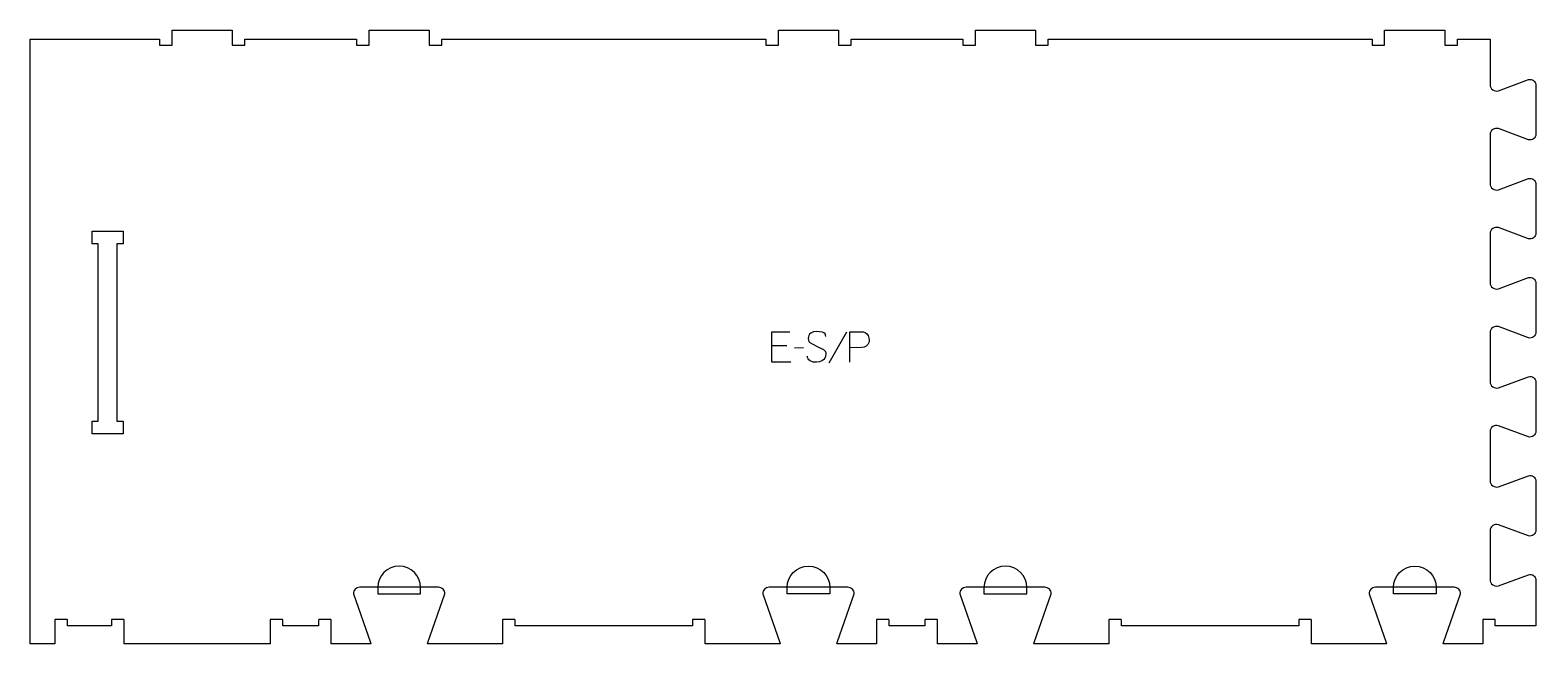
# Model space of a CAD drawing. Header units: millimetres. Extents: x -731 to 759, y -309 to 299.
import ezdxf

# ---------------------------------------------------------------- set-up
doc = ezdxf.new("R2010")
doc.units = ezdxf.units.MM
for name, color, linetype, true_color in [('1_ANYTOOL_1MMDEEP_LABELS_S', 2, 'Continuous', 0xffff00), ('3_ANYTOOL_CUTTHROUGH_INSID', 4, 'Continuous', 0x00ffff), ('4_ANYTOOL_CUTTHROUGH_OUTSI', 5, 'Continuous', 0x0000ff), ('5_ANYTOOL_HALF_MILL_9MM_IN', 3, 'Continuous', 0x00ff00)]:
    doc.layers.add(name, color=color, linetype=linetype, true_color=true_color)

msp = doc.modelspace()

# ---------------------------------------------------------------- linework, layer by layer
at = {"layer": '1_ANYTOOL_1MMDEEP_LABELS_S'}
for p, q in [((17.7, -13.9), (3, -13.9)), ((76.7, -0.5), (59.5, -31.2)), ((34.2, -16.1), (25.4, -16.2))]:
    msp.add_line(p, q, dxfattribs=at)
for points in [[(56.4, -4.6), (56.2, -3.2), (55.6, -2.1), (54.5, -1.2), (53.1, -0.6), (47, 0.3), (44.1, -0.1), (41.4, -1.5), (40.3, -2.5), (39.5, -3.7), (39.1, -5.1), (38.9, -6.7), (39.1, -8.3), (39.6, -9.7), (40.5, -10.8), (47.9, -14.6), (54, -17.5), (55.1, -18.5), (55.9, -19.7), (56.3, -21.2), (56.1, -24.7), (55.4, -26.2), (54.5, -27.5), (53.2, -28.5), (50.2, -29.9), (47, -30.3), (43.8, -30), (40.9, -28.8), (39.7, -27.9), (38.9, -26.8), (38.4, -25.6), (38.2, -24.1)], [(21.9, -30), (3, -30), (3, 0), (20.8, 0)]]:
    msp.add_lwpolyline(points, dxfattribs=at)
msp.add_lwpolyline([(80.2, -30), (80.2, 0), (85.2, 0), (93.6, -0.2), (95.4, -0.8), (97, -2), (98.2, -3.6), (99.3, -7.6, -0.127625), (98.9, -10.7), (97.9, -12.8), (96.3, -14.4), (94.3, -15.3), (91.7, -15.7), (80.2, -15.8)], format="xyb", dxfattribs=at)
at = {"layer": '3_ANYTOOL_CUTTHROUGH_INSID'}
msp.add_lwpolyline([(-663.6, -88.5), (-663.6, 87), (-669.6, 87), (-669.6, 99.5), (-639.1, 99.5), (-639.1, 87), (-645.1, 87), (-645.1, -88.5), (-639.1, -88.5), (-639.1, -101), (-669.6, -101), (-669.6, -88.5)], close=True, dxfattribs=at)
at = {"layer": '4_ANYTOOL_CUTTHROUGH_OUTSI'}
msp.add_lwpolyline([(713.8, 244.5, 0.502397), (721.9, 238.5, 0.015604), (721.9, 238.5), (751.7, 249.5, -0.501976), (759.1, 244), (759.1, 195.5, -0.501976), (751.7, 190), (721.9, 201, 0.503222), (713.8, 195), (713.8, 146.5, 0.502397), (721.9, 140.5, 0.015604), (721.9, 140.5), (751.7, 151.5, -0.501976), (759.1, 146), (759.1, 97.5, -0.501976), (751.7, 92), (721.9, 103, 0.503222), (713.8, 97), (713.8, 48.5, 0.502397), (721.9, 42.5, 0.015604), (721.9, 42.5), (751.7, 53.5, -0.501976), (759.1, 48), (759.1, -0.5, -0.501976), (751.7, -6), (721.9, 5, 0.503222), (713.8, -1), (713.8, -49.5, 0.502397), (721.9, -55.5, 0.015604), (721.9, -55.5), (751.7, -44.5, -0.501976), (759.1, -50), (759.1, -98.5, -0.501976), (751.7, -104), (721.9, -93, 0.503222), (713.8, -99), (713.8, -147.5, 0.502397), (721.9, -153.5, 0.015604), (721.9, -153.5), (751.7, -142.5, -0.501976), (759.1, -148), (759.1, -196.5, -0.501976), (751.7, -202), (721.9, -191, 0.503222), (713.8, -197), (713.8, -245.5, 0.502397), (721.9, -251.5, 0.015604), (721.9, -251.5), (751.7, -240.5, -0.501977), (759.1, -246), (759.1, -291), (718.9, -291), (718.9, -285.2, 0.414214), (718.7, -285), (706.7, -285, 0.414214), (706.4, -285.2), (706.4, -309), (667.3, -309), (667.6, -307.6), (684.5, -259.3, 0.419618), (678.2, -253), (600.2, -253, 0.419618), (594, -259.3), (610.9, -307.6), (611.1, -309), (536.9, -309), (536.9, -285.2, 0.414214), (536.7, -285), (524.7, -285, 0.414214), (524.4, -285.2), (524.4, -291), (348.9, -291), (348.9, -285.2, 0.414214), (348.7, -285), (336.7, -285, 0.414214), (336.4, -285.2), (336.4, -309), (262.3, -309), (262.5, -307.6), (279.4, -259.3, 0.419618), (273.1, -253), (195.1, -253, 0.419618), (188.9, -259.3), (205.8, -307.6), (206, -309), (166.9, -309), (166.9, -285.2, 0.414214), (166.7, -285), (154.7, -285, 0.414214), (154.4, -285.2), (154.4, -291), (118.9, -291), (118.9, -285.2, 0.414214), (118.7, -285), (106.7, -285, 0.414214), (106.4, -285.2), (106.4, -309), (67.3, -309), (67.6, -307.6), (84.5, -259.3, 0.419618), (78.2, -253), (0.2, -253, 0.419618), (-6, -259.3), (10.9, -307.6), (11.1, -309), (-63.1, -309), (-63.1, -285.2, 0.414214), (-63.3, -285), (-75.3, -285, 0.414214), (-75.6, -285.2), (-75.6, -291), (-251.1, -291), (-251.1, -285.2, 0.414214), (-251.3, -285), (-263.3, -285, 0.414214), (-263.6, -285.2), (-263.6, -309), (-337.7, -309), (-337.5, -307.6), (-320.6, -259.3, 0.419618), (-326.9, -253), (-404.9, -253, 0.419618), (-411.1, -259.3), (-394.2, -307.6), (-394, -309), (-433.1, -309), (-433.1, -285.2, 0.414214), (-433.3, -285), (-445.3, -285, 0.414214), (-445.6, -285.2), (-445.6, -291), (-481.1, -291), (-481.1, -285.2, 0.414214), (-481.3, -285), (-493.3, -285, 0.414214), (-493.6, -285.2), (-493.6, -309), (-638.1, -309), (-638.1, -285.2, 0.414214), (-638.3, -285), (-650.3, -285, 0.414214), (-650.6, -285.2), (-650.6, -291), (-694.1, -291), (-694.1, -285.2, 0.414214), (-694.3, -285), (-706.3, -285, 0.414214), (-706.6, -285.2), (-706.6, -309), (-731.1, -309), (-731.1, 289.5), (-603.1, 289.5), (-603.1, 283.8, 0.414214), (-602.8, 283.5), (-590.8, 283.5, 0.414214), (-590.6, 283.8), (-590.6, 298.5), (-531.1, 298.5), (-531.1, 283.8, 0.414214), (-530.8, 283.5), (-518.8, 283.5, 0.414214), (-518.6, 283.8), (-518.6, 289.5), (-408.1, 289.5), (-408.1, 283.8, 0.414214), (-407.8, 283.5), (-395.8, 283.5, 0.414214), (-395.6, 283.8), (-395.6, 298.5), (-336.1, 298.5), (-336.1, 283.8, 0.414214), (-335.8, 283.5), (-323.8, 283.5, 0.414214), (-323.6, 283.8), (-323.6, 289.5), (-3.1, 289.5), (-3.1, 283.8, 0.414214), (-2.8, 283.5), (9.2, 283.5, 0.414214), (9.4, 283.8), (9.4, 298.5), (68.9, 298.5), (68.9, 283.8, 0.414214), (69.2, 283.5), (81.2, 283.5, 0.414214), (81.4, 283.8), (81.4, 289.5), (191.9, 289.5), (191.9, 283.8, 0.414214), (192.2, 283.5), (204.2, 283.5, 0.414214), (204.4, 283.8), (204.4, 298.5), (263.9, 298.5), (263.9, 283.8, 0.414214), (264.2, 283.5), (276.2, 283.5, 0.414214), (276.4, 283.8), (276.4, 289.5), (596.9, 289.5), (596.9, 283.8, 0.414214), (597.2, 283.5), (609.2, 283.5, 0.414214), (609.4, 283.8), (609.4, 298.5), (668.9, 298.5), (668.9, 283.8, 0.414214), (669.2, 283.5), (681.2, 283.5, 0.414214), (681.4, 283.8), (681.4, 289.5), (713.8, 289.5)], format="xyb", close=True, dxfattribs=at)
at = {"layer": '5_ANYTOOL_HALF_MILL_9MM_IN'}
for points in [[(-344.6, -253.2, 1), (-387.1, -253.2), (-387.1, -259.5), (-344.6, -259.5)], [(18, -253.2, -1), (60.5, -253.2), (60.5, -259.5), (18, -259.5)], [(255.4, -253.2, 1), (212.9, -253.2), (212.9, -259.5), (255.4, -259.5)], [(618, -253.2, -1), (660.5, -253.2), (660.5, -259.5), (618, -259.5)]]:
    msp.add_lwpolyline(points, format="xyb", close=True, dxfattribs=at)

doc.saveas('drawing.dxf')
